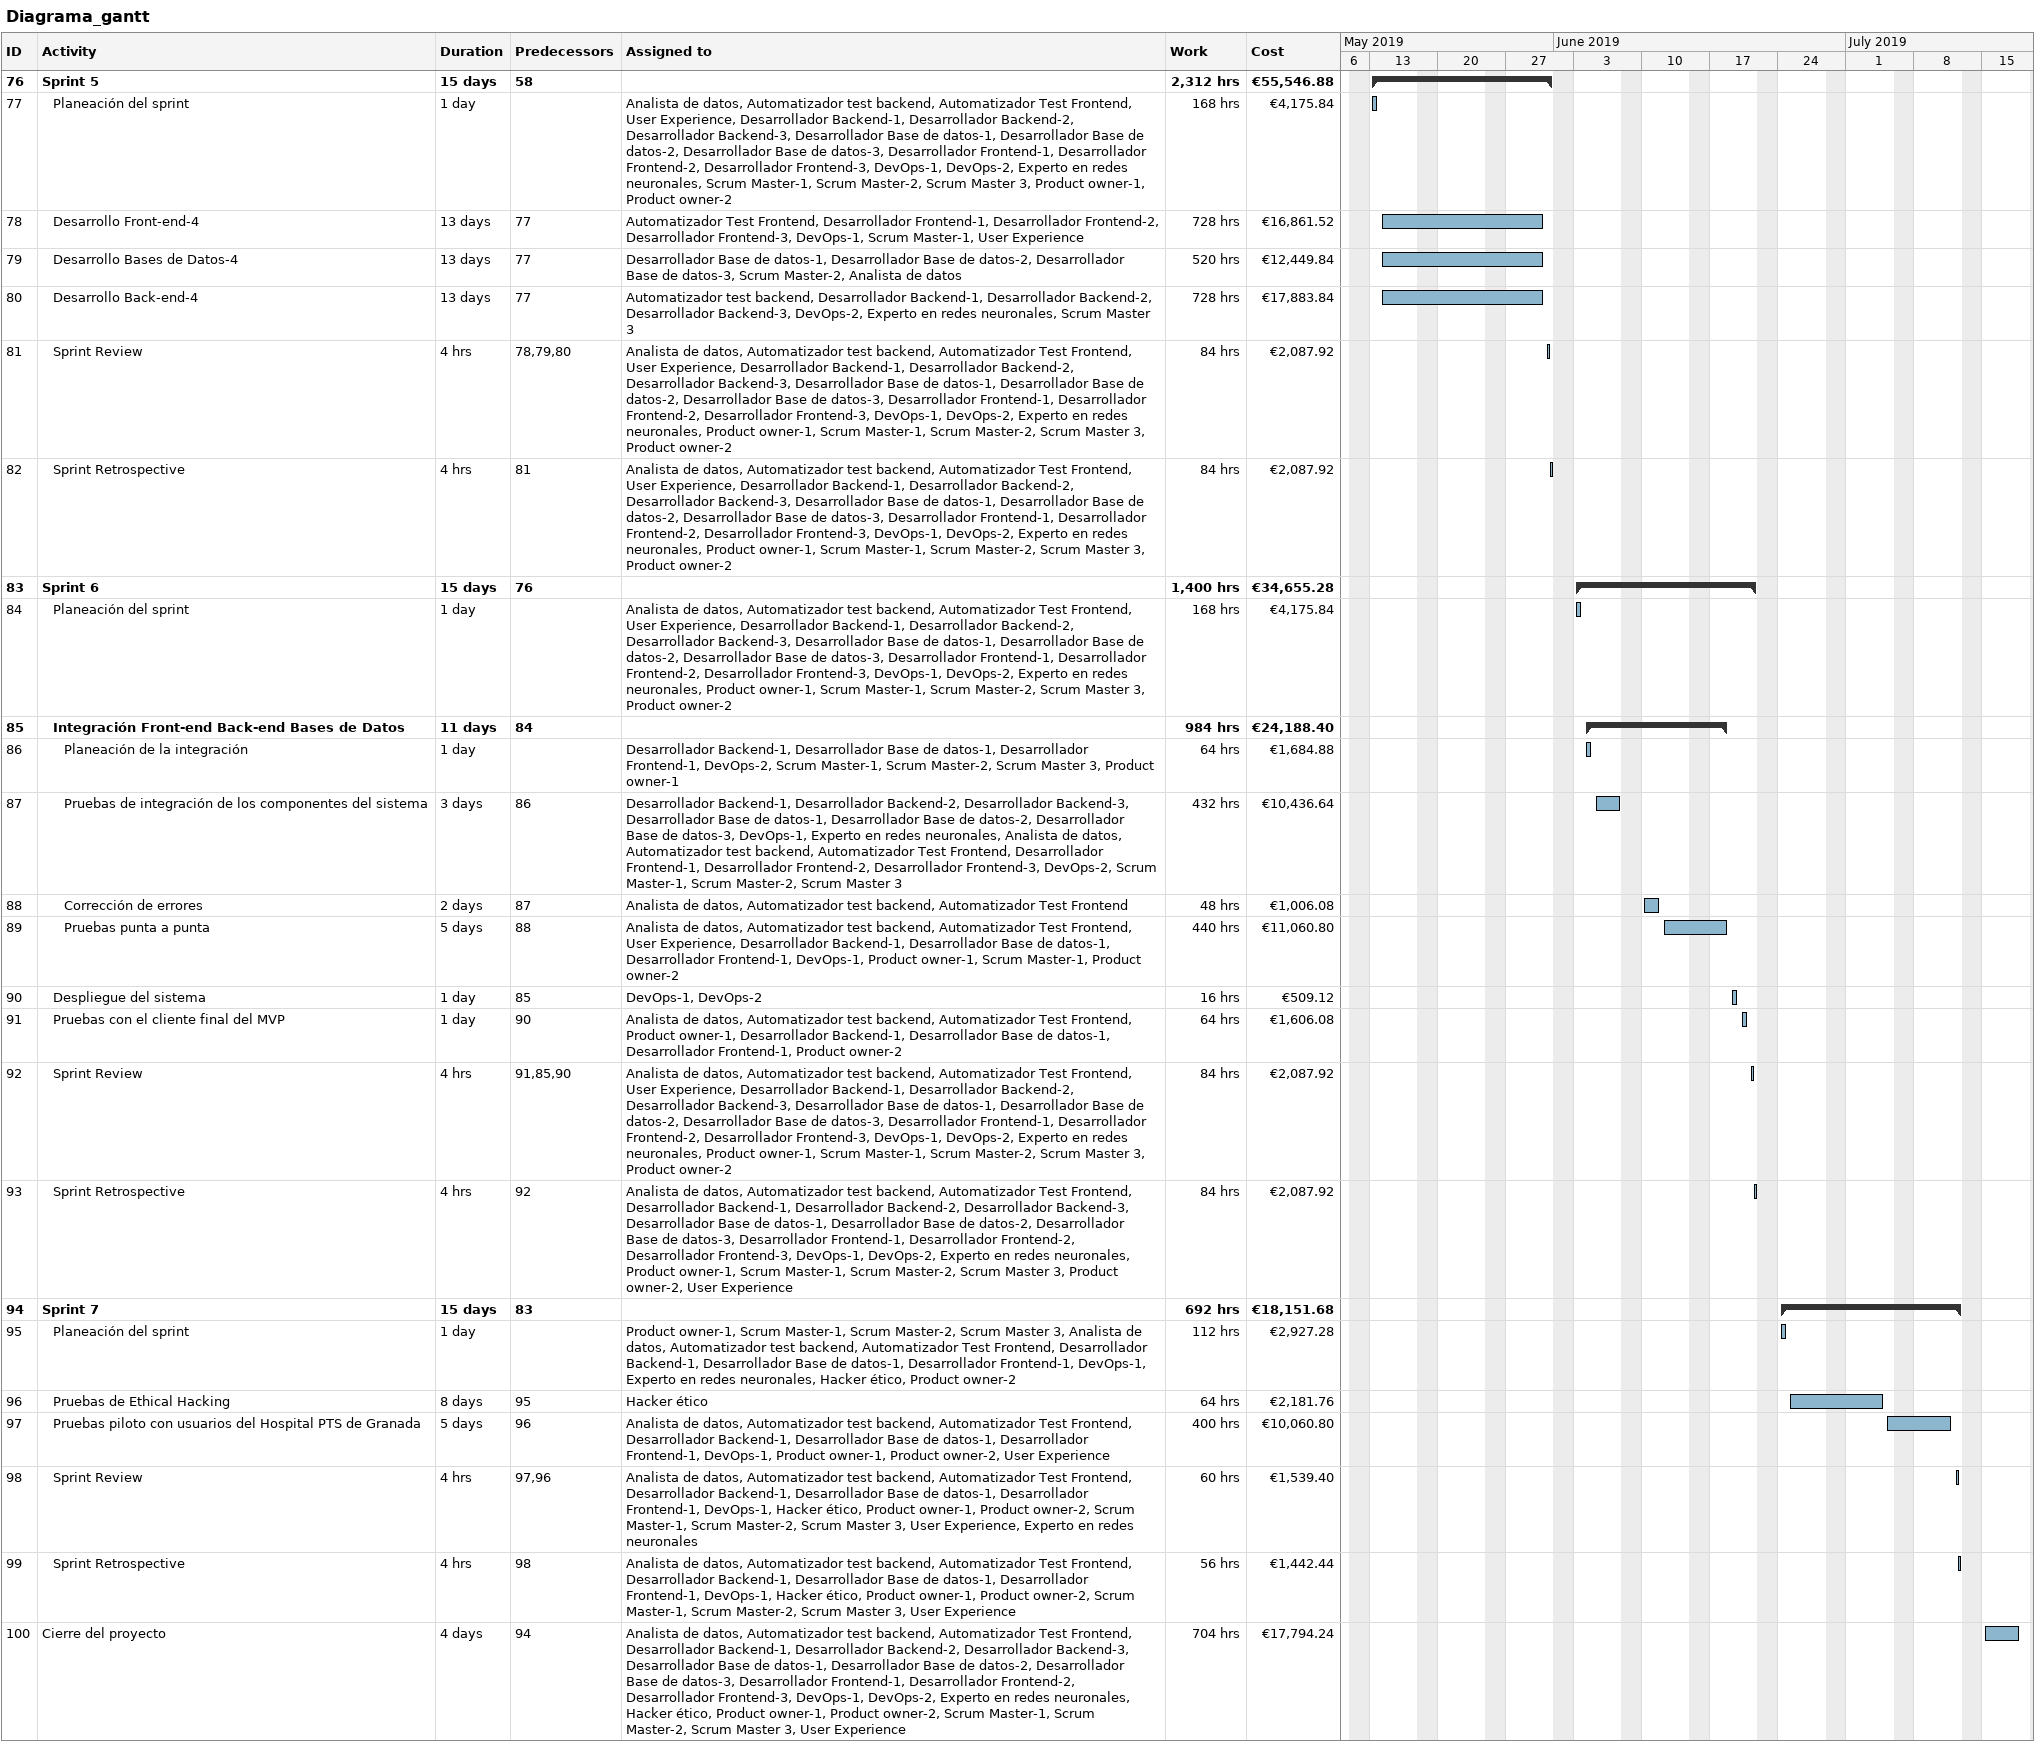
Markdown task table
Diagrama_gantt

| ID | Level | Task | Duration | Start | Finish | Predecessors | Resources | Work (h) | Cost (€) |
|---|---|---|---|---|---|---|---|---|---|
| 76 | 1 | **Sprint 5** | 15d | 2019-05-13 | 2019-05-31 | 58 |  | 2312 | 55546.88 |
| 77 | 2 | Planeación del sprint | 1d | 2019-05-13 | 2019-05-13 |  | Analista de datos, Automatizador test backend, Automatizador Test Frontend, User Experience, Desarrollador Backend-1, Desarrollador Backend-2, Desarrollador Backend-3, Desarrollador Base de datos-1, Desarrollador Base de datos-2, Desarrollador Base de datos-3, Desarrollador Frontend-1, Desarrollador Frontend-2, Desarrollador Frontend-3, DevOps-1, DevOps-2, Experto en redes neuronales, Scrum Master-1, Scrum Master-2, Scrum Master 3, Product owner-1, Product owner-2 | 168 | 4175.84 |
| 78 | 2 | Desarrollo Front-end-4 | 13d | 2019-05-14 | 2019-05-30 | 77 | Automatizador Test Frontend, Desarrollador Frontend-1, Desarrollador Frontend-2, Desarrollador Frontend-3, DevOps-1, Scrum Master-1, User Experience | 728 | 16861.52 |
| 79 | 2 | Desarrollo Bases de Datos-4 | 13d | 2019-05-14 | 2019-05-30 | 77 | Desarrollador Base de datos-1, Desarrollador Base de datos-2, Desarrollador Base de datos-3, Scrum Master-2, Analista de datos | 520 | 12449.84 |
| 80 | 2 | Desarrollo Back-end-4 | 13d | 2019-05-14 | 2019-05-30 | 77 | Automatizador test backend, Desarrollador Backend-1, Desarrollador Backend-2, Desarrollador Backend-3, DevOps-2, Experto en redes neuronales, Scrum Master 3 | 728 | 17883.84 |
| 81 | 2 | Sprint Review | 4h | 2019-05-31 | 2019-05-31 | 78, 79, 80 | Analista de datos, Automatizador test backend, Automatizador Test Frontend, User Experience, Desarrollador Backend-1, Desarrollador Backend-2, Desarrollador Backend-3, Desarrollador Base de datos-1, Desarrollador Base de datos-2, Desarrollador Base de datos-3, Desarrollador Frontend-1, Desarrollador Frontend-2, Desarrollador Frontend-3, DevOps-1, DevOps-2, Experto en redes neuronales, Product owner-1, Scrum Master-1, Scrum Master-2, Scrum Master 3, Product owner-2 | 84 | 2087.92 |
| 82 | 2 | Sprint Retrospective | 4h | 2019-05-31 | 2019-05-31 | 81 | Analista de datos, Automatizador test backend, Automatizador Test Frontend, User Experience, Desarrollador Backend-1, Desarrollador Backend-2, Desarrollador Backend-3, Desarrollador Base de datos-1, Desarrollador Base de datos-2, Desarrollador Base de datos-3, Desarrollador Frontend-1, Desarrollador Frontend-2, Desarrollador Frontend-3, DevOps-1, DevOps-2, Experto en redes neuronales, Product owner-1, Scrum Master-1, Scrum Master-2, Scrum Master 3, Product owner-2 | 84 | 2087.92 |
| 83 | 1 | **Sprint 6** | 15d | 2019-06-03 | 2019-06-21 | 76 |  | 1400 | 34655.28 |
| 84 | 2 | Planeación del sprint | 1d | 2019-06-03 | 2019-06-03 |  | Analista de datos, Automatizador test backend, Automatizador Test Frontend, User Experience, Desarrollador Backend-1, Desarrollador Backend-2, Desarrollador Backend-3, Desarrollador Base de datos-1, Desarrollador Base de datos-2, Desarrollador Base de datos-3, Desarrollador Frontend-1, Desarrollador Frontend-2, Desarrollador Frontend-3, DevOps-1, DevOps-2, Experto en redes neuronales, Product owner-1, Scrum Master-1, Scrum Master-2, Scrum Master 3, Product owner-2 | 168 | 4175.84 |
| 85 | 2 | **Integración Front-end Back-end Bases de Datos** | 11d | 2019-06-04 | 2019-06-18 | 84 |  | 984 | 24188.40 |
| 86 | 3 | Planeación de la integración | 1d | 2019-06-04 | 2019-06-04 |  | Desarrollador Backend-1, Desarrollador Base de datos-1, Desarrollador Frontend-1, DevOps-2, Scrum Master-1, Scrum Master-2, Scrum Master 3, Product owner-1 | 64 | 1684.88 |
| 87 | 3 | Pruebas de integración de los componentes del sistema | 3d | 2019-06-05 | 2019-06-07 | 86 | Desarrollador Backend-1, Desarrollador Backend-2, Desarrollador Backend-3, Desarrollador Base de datos-1, Desarrollador Base de datos-2, Desarrollador Base de datos-3, DevOps-1, Experto en redes neuronales, Analista de datos, Automatizador test backend, Automatizador Test Frontend, Desarrollador Frontend-1, Desarrollador Frontend-2, Desarrollador Frontend-3, DevOps-2, Scrum Master-1, Scrum Master-2, Scrum Master 3 | 432 | 10436.64 |
| 88 | 3 | Corrección de errores | 2d | 2019-06-10 | 2019-06-11 | 87 | Analista de datos, Automatizador test backend, Automatizador Test Frontend | 48 | 1006.08 |
| 89 | 3 | Pruebas punta a punta | 5d | 2019-06-12 | 2019-06-18 | 88 | Analista de datos, Automatizador test backend, Automatizador Test Frontend, User Experience, Desarrollador Backend-1, Desarrollador Base de datos-1, Desarrollador Frontend-1, DevOps-1, Product owner-1, Scrum Master-1, Product owner-2 | 440 | 11060.80 |
| 90 | 2 | Despliegue del sistema | 1d | 2019-06-19 | 2019-06-19 | 85 | DevOps-1, DevOps-2 | 16 | 509.12 |
| 91 | 2 | Pruebas con el cliente final del MVP | 1d | 2019-06-20 | 2019-06-20 | 90 | Analista de datos, Automatizador test backend, Automatizador Test Frontend, Product owner-1, Desarrollador Backend-1, Desarrollador Base de datos-1, Desarrollador Frontend-1, Product owner-2 | 64 | 1606.08 |
| 92 | 2 | Sprint Review | 4h | 2019-06-21 | 2019-06-21 | 91, 85, 90 | Analista de datos, Automatizador test backend, Automatizador Test Frontend, User Experience, Desarrollador Backend-1, Desarrollador Backend-2, Desarrollador Backend-3, Desarrollador Base de datos-1, Desarrollador Base de datos-2, Desarrollador Base de datos-3, Desarrollador Frontend-1, Desarrollador Frontend-2, Desarrollador Frontend-3, DevOps-1, DevOps-2, Experto en redes neuronales, Product owner-1, Scrum Master-1, Scrum Master-2, Scrum Master 3, Product owner-2 | 84 | 2087.92 |
| 93 | 2 | Sprint Retrospective | 4h | 2019-06-21 | 2019-06-21 | 92 | Analista de datos, Automatizador test backend, Automatizador Test Frontend, Desarrollador Backend-1, Desarrollador Backend-2, Desarrollador Backend-3, Desarrollador Base de datos-1, Desarrollador Base de datos-2, Desarrollador Base de datos-3, Desarrollador Frontend-1, Desarrollador Frontend-2, Desarrollador Frontend-3, DevOps-1, DevOps-2, Experto en redes neuronales, Product owner-1, Scrum Master-1, Scrum Master-2, Scrum Master 3, Product owner-2, User Experience | 84 | 2087.92 |
| 94 | 1 | **Sprint 7** | 15d | 2019-06-24 | 2019-07-12 | 83 |  | 692 | 18151.68 |
| 95 | 2 | Planeación del sprint | 1d | 2019-06-24 | 2019-06-24 |  | Product owner-1, Scrum Master-1, Scrum Master-2, Scrum Master 3, Analista de datos, Automatizador test backend, Automatizador Test Frontend, Desarrollador Backend-1, Desarrollador Base de datos-1, Desarrollador Frontend-1, DevOps-1, Experto en redes neuronales, Hacker ético, Product owner-2 | 112 | 2927.28 |
| 96 | 2 | Pruebas de Ethical Hacking | 8d | 2019-06-25 | 2019-07-04 | 95 | Hacker ético | 64 | 2181.76 |
| 97 | 2 | Pruebas piloto con usuarios del Hospital PTS de Granada | 5d | 2019-07-05 | 2019-07-11 | 96 | Analista de datos, Automatizador test backend, Automatizador Test Frontend, Desarrollador Backend-1, Desarrollador Base de datos-1, Desarrollador Frontend-1, DevOps-1, Product owner-1, Product owner-2, User Experience | 400 | 10060.80 |
| 98 | 2 | Sprint Review | 4h | 2019-07-12 | 2019-07-12 | 97, 96 | Analista de datos, Automatizador test backend, Automatizador Test Frontend, Desarrollador Backend-1, Desarrollador Base de datos-1, Desarrollador Frontend-1, DevOps-1, Hacker ético, Product owner-1, Product owner-2, Scrum Master-1, Scrum Master-2, Scrum Master 3, User Experience, Experto en redes neuronales | 60 | 1539.40 |
| 99 | 2 | Sprint Retrospective | 4h | 2019-07-12 | 2019-07-12 | 98 | Analista de datos, Automatizador test backend, Automatizador Test Frontend, Desarrollador Backend-1, Desarrollador Base de datos-1, Desarrollador Frontend-1, DevOps-1, Hacker ético, Product owner-1, Product owner-2, Scrum Master-1, Scrum Master-2, Scrum Master 3, User Experience | 56 | 1442.44 |
| 100 | 1 | Cierre del proyecto | 4d | 2019-07-15 | 2019-07-18 | 94 | Analista de datos, Automatizador test backend, Automatizador Test Frontend, Desarrollador Backend-1, Desarrollador Backend-2, Desarrollador Backend-3, Desarrollador Base de datos-1, Desarrollador Base de datos-2, Desarrollador Base de datos-3, Desarrollador Frontend-1, Desarrollador Frontend-2, Desarrollador Frontend-3, DevOps-1, DevOps-2, Experto en redes neuronales, Hacker ético, Product owner-1, Product owner-2, Scrum Master-1, Scrum Master-2, Scrum Master 3, User Experience | 704 | 17794.24 |
